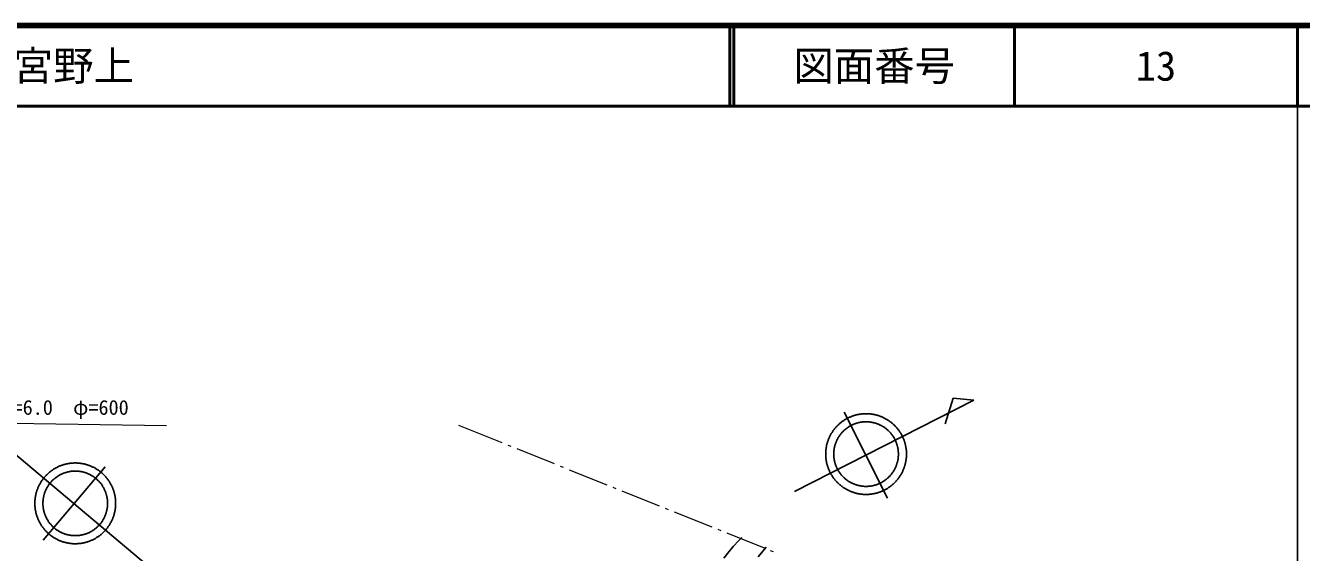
# Model space of a CAD drawing. Units: millimetres, scale not verified. Extents: x 40000 to 680000, y 20000 to 380000.
# Drawn here: x 421602 to 579500, y 314746 to 380000 of the extents above; entities that cross this region are included whole.
import ezdxf
from ezdxf.enums import TextEntityAlignment as Align

# ---------------------------------------------------------------- set-up
doc = ezdxf.new("R2010")
doc.units = ezdxf.units.MM
doc.header["$LTSCALE"] = 1000
for name, color, linetype, lineweight in [('M-BGD', 7, 'Continuous', 25), ('M-BGD-HTXT', 7, 'Continuous', 13), ('M-STR-HTXT', 7, 'Continuous', 13), ('M-TTL', 2, 'Continuous', 140), ('M-TTL-BAND', 7, 'Continuous', 25), ('M-TTL-LINE', 7, 'Continuous', 50)]:
    doc.layers.add(name, color=color, linetype=linetype, lineweight=lineweight)
doc.layers.add('M-TTL-TXT', color=7, linetype='Continuous')
doc.styles.add('ＭＳ ゴシック', font='')
doc.styles.get('ＭＳ ゴシック').set_extended_font_data('MS Gothic')

msp = doc.modelspace()

# ---------------------------------------------------------------- linework, layer by layer
at = {"layer": 'M-BGD'}
for p, q in [((516765, 322303), (538972, 333607)), ((536394, 333870), (535392, 330680)), ((538972, 333607), (536394, 333870)), ((522897, 332112), (528267, 321482)), ((420049, 327188), (439101, 311128)), ((431471, 325355), (423767, 316273))]:
    msp.add_line(p, q, dxfattribs=at)
for points in [[(530621, 326931), (530620, 327019), (530618, 327106), (530614, 327193), (530609, 327281), (530602, 327368), (530593, 327455), (530583, 327542), (530572, 327629), (530559, 327715), (530545, 327802), (530529, 327888), (530511, 327973), (530492, 328059), (530472, 328144), (530450, 328229), (530426, 328313), (530401, 328397), (530375, 328480), (530347, 328563), (530318, 328646), (530287, 328728), (530255, 328809), (530221, 328890), (530186, 328970), (530150, 329050), (530112, 329129), (530073, 329207), (530032, 329284), (529991, 329361), (529947, 329437), (529903, 329513), (529857, 329587), (529810, 329661), (529761, 329734), (529712, 329806), (529661, 329877), (529609, 329947), (529555, 330017), (529501, 330085), (529445, 330152), (529388, 330219), (529330, 330284), (529271, 330349), (529210, 330412), (529149, 330474), (529086, 330536), (529023, 330596), (528958, 330655), (528892, 330712), (528826, 330769), (528758, 330825), (528689, 330879), (528620, 330932), (528549, 330984), (528478, 331034), (528406, 331084), (528332, 331132), (528259, 331179), (528184, 331224), (528108, 331268), (528032, 331311), (527955, 331353), (527877, 331393), (527799, 331432), (527720, 331469), (527640, 331505), (527560, 331540), (527479, 331573), (527397, 331605), (527315, 331635), (527232, 331664), (527149, 331692), (527066, 331718), (526982, 331742), (526897, 331765), (526813, 331787), (526727, 331807), (526642, 331826), (526556, 331843), (526470, 331858), (526384, 331873), (526297, 331885), (526210, 331896), (526123, 331906), (526036, 331914), (525949, 331920), (525861, 331925), (525774, 331929), (525687, 331931), (525599, 331931), (525512, 331930), (525424, 331927), (525337, 331923), (525249, 331917), (525162, 331910), (525075, 331901), (524988, 331891), (524901, 331879), (524815, 331866), (524729, 331851), (524643, 331834), (524557, 331817), (524472, 331797), (524387, 331776), (524302, 331754), (524218, 331730), (524134, 331705), (524051, 331678), (523968, 331650), (523886, 331620), (523804, 331589), (523723, 331557), (523642, 331523), (523562, 331487), (523483, 331451), (523404, 331413), (523326, 331373), (523248, 331332), (523172, 331290), (523096, 331247), (523021, 331202), (522946, 331155), (522873, 331108), (522800, 331059), (522728, 331009), (522657, 330958), (522587, 330906), (522518, 330852), (522450, 330797), (522383, 330741), (522317, 330684), (522251, 330625), (522187, 330566), (522124, 330505), (522062, 330443), (522001, 330380), (521942, 330317), (521883, 330252), (521825, 330186), (521769, 330119), (521714, 330051), (521660, 329982), (521607, 329912), (521555, 329842), (521505, 329770), (521456, 329698), (521408, 329624), (521362, 329550), (521317, 329475), (521273, 329399), (521230, 329323), (521189, 329246), (521149, 329168), (521111, 329089), (521074, 329010), (521038, 328930), (521004, 328850), (520971, 328768), (520939, 328687), (520909, 328605), (520881, 328522), (520854, 328439), (520828, 328355), (520804, 328271), (520781, 328186), (520760, 328101), (520740, 328016), (520722, 327931), (520705, 327845), (520690, 327759), (520676, 327672), (520664, 327585), (520653, 327499), (520644, 327412), (520636, 327324), (520630, 327237), (520626, 327150), (520623, 327062), (520621, 326975), (520621, 326887), (520623, 326800), (520626, 326712), (520630, 326625), (520636, 326538), (520644, 326450), (520653, 326363), (520664, 326277), (520676, 326190), (520690, 326104), (520705, 326017), (520722, 325931), (520740, 325846), (520760, 325761), (520781, 325676), (520804, 325591), (520828, 325507), (520854, 325423), (520881, 325340), (520909, 325258), (520939, 325175), (520971, 325094), (521004, 325013), (521038, 324932), (521074, 324852), (521111, 324773), (521149, 324694), (521189, 324616), (521230, 324539), (521273, 324463), (521317, 324387), (521362, 324312), (521408, 324238), (521456, 324165), (521505, 324092), (521555, 324021), (521607, 323950), (521660, 323880), (521714, 323811), (521769, 323743), (521825, 323676), (521883, 323610), (521942, 323545), (522001, 323482), (522062, 323419), (522124, 323357), (522187, 323296), (522251, 323237), (522317, 323178), (522383, 323121), (522450, 323065), (522518, 323010), (522587, 322957), (522657, 322904), (522728, 322853), (522800, 322803), (522873, 322754), (522946, 322707), (523021, 322660), (523096, 322616), (523172, 322572), (523248, 322530), (523326, 322489), (523404, 322450), (523483, 322411), (523562, 322375), (523642, 322339), (523723, 322305), (523804, 322273), (523886, 322242), (523968, 322212), (524051, 322184), (524134, 322157), (524218, 322132), (524302, 322108), (524387, 322086), (524472, 322065), (524557, 322046), (524643, 322028), (524729, 322011), (524815, 321996), (524901, 321983), (524988, 321971), (525075, 321961), (525162, 321952), (525249, 321945), (525337, 321939), (525424, 321935), (525512, 321932), (525599, 321931), (525687, 321931), (525774, 321933), (525861, 321937), (525949, 321942), (526036, 321948), (526123, 321956), (526210, 321966), (526297, 321977), (526384, 321990), (526470, 322004), (526556, 322019), (526642, 322036), (526727, 322055), (526813, 322075), (526897, 322097), (526982, 322120), (527066, 322144), (527149, 322170), (527232, 322198), (527315, 322227), (527397, 322257), (527479, 322289), (527560, 322322), (527640, 322357), (527720, 322393), (527799, 322430), (527877, 322469), (527955, 322509), (528032, 322551), (528108, 322594), (528184, 322638), (528259, 322683), (528332, 322730), (528406, 322778), (528478, 322828), (528549, 322878), (528620, 322930), (528689, 322983), (528758, 323038), (528826, 323093), (528892, 323150), (528958, 323208), (529023, 323266), (529086, 323327), (529149, 323388), (529210, 323450), (529271, 323513), (529330, 323578), (529388, 323643), (529445, 323710), (529501, 323777), (529555, 323845), (529609, 323915), (529661, 323985), (529712, 324056), (529761, 324128), (529810, 324201), (529857, 324275), (529903, 324349), (529947, 324425), (529991, 324501), (530032, 324578), (530073, 324655), (530112, 324734), (530150, 324812), (530186, 324892), (530221, 324972), (530255, 325053), (530287, 325134), (530318, 325216), (530347, 325299), (530375, 325382), (530401, 325465), (530426, 325549), (530450, 325633), (530472, 325718), (530492, 325803), (530511, 325889), (530529, 325974), (530545, 326060), (530559, 326147), (530572, 326233), (530583, 326320), (530593, 326407), (530602, 326494), (530609, 326581), (530614, 326669), (530618, 326756), (530620, 326844)], [(529621, 326931), (529620, 327001), (529618, 327071), (529615, 327141), (529611, 327211), (529606, 327281), (529599, 327350), (529591, 327420), (529582, 327489), (529571, 327559), (529560, 327628), (529547, 327696), (529533, 327765), (529518, 327833), (529501, 327901), (529484, 327969), (529465, 328037), (529445, 328104), (529424, 328170), (529402, 328237), (529378, 328303), (529354, 328368), (529328, 328433), (529301, 328498), (529273, 328562), (529244, 328626), (529214, 328689), (529183, 328752), (529150, 328814), (529117, 328875), (529082, 328936), (529046, 328996), (529010, 329056), (528972, 329115), (528933, 329173), (528894, 329231), (528853, 329288), (528811, 329344), (528768, 329400), (528725, 329454), (528680, 329508), (528635, 329561), (528588, 329614), (528541, 329665), (528492, 329716), (528443, 329766), (528393, 329815), (528342, 329863), (528291, 329910), (528238, 329956), (528185, 330001), (528130, 330046), (528076, 330089), (528020, 330132), (527964, 330173), (527906, 330214), (527849, 330253), (527790, 330292), (527731, 330329), (527671, 330366), (527611, 330401), (527550, 330435), (527488, 330468), (527426, 330501), (527363, 330532), (527300, 330562), (527236, 330590), (527172, 330618), (527107, 330645), (527042, 330670), (526976, 330694), (526910, 330718), (526844, 330740), (526777, 330760), (526710, 330780), (526642, 330798), (526574, 330816), (526506, 330832), (526438, 330847), (526369, 330860), (526300, 330873), (526231, 330884), (526162, 330894), (526092, 330903), (526023, 330911), (525953, 330917), (525883, 330922), (525813, 330926), (525743, 330929), (525673, 330931), (525603, 330931), (525533, 330930), (525463, 330928), (525394, 330925), (525324, 330920), (525254, 330914), (525184, 330907), (525115, 330899), (525045, 330889), (524976, 330879), (524907, 330867), (524838, 330854), (524770, 330839), (524702, 330824), (524634, 330807), (524566, 330789), (524499, 330770), (524432, 330750), (524365, 330729), (524299, 330706), (524233, 330682), (524167, 330658), (524102, 330632), (524038, 330604), (523974, 330576), (523910, 330547), (523847, 330516), (523785, 330485), (523723, 330452), (523661, 330418), (523601, 330383), (523541, 330348), (523481, 330311), (523422, 330273), (523364, 330234), (523307, 330194), (523250, 330153), (523194, 330111), (523139, 330068), (523084, 330024), (523030, 329979), (522978, 329933), (522925, 329886), (522874, 329839), (522824, 329790), (522774, 329741), (522725, 329691), (522677, 329639), (522630, 329588), (522584, 329535), (522539, 329481), (522495, 329427), (522452, 329372), (522410, 329316), (522368, 329259), (522328, 329202), (522289, 329144), (522251, 329086), (522214, 329026), (522177, 328966), (522142, 328906), (522108, 328845), (522075, 328783), (522043, 328720), (522013, 328658), (521983, 328594), (521955, 328530), (521927, 328466), (521901, 328401), (521876, 328336), (521852, 328270), (521829, 328204), (521807, 328137), (521787, 328070), (521767, 328003), (521749, 327935), (521732, 327867), (521716, 327799), (521702, 327731), (521688, 327662), (521676, 327593), (521665, 327524), (521655, 327455), (521647, 327385), (521639, 327315), (521633, 327246), (521628, 327176), (521625, 327106), (521622, 327036), (521621, 326966), (521621, 326896), (521622, 326826), (521625, 326756), (521628, 326686), (521633, 326616), (521639, 326547), (521647, 326477), (521655, 326407), (521665, 326338), (521676, 326269), (521688, 326200), (521702, 326131), (521716, 326063), (521732, 325995), (521749, 325927), (521767, 325859), (521787, 325792), (521807, 325725), (521829, 325658), (521852, 325592), (521876, 325526), (521901, 325461), (521927, 325396), (521955, 325332), (521983, 325268), (522013, 325205), (522043, 325142), (522075, 325079), (522108, 325018), (522142, 324956), (522177, 324896), (522214, 324836), (522251, 324777), (522289, 324718), (522328, 324660), (522368, 324603), (522410, 324546), (522452, 324490), (522495, 324435), (522539, 324381), (522584, 324327), (522630, 324275), (522677, 324223), (522725, 324171), (522774, 324121), (522824, 324072), (522874, 324023), (522925, 323976), (522978, 323929), (523030, 323883), (523084, 323838), (523139, 323794), (523194, 323751), (523250, 323709), (523307, 323668), (523364, 323628), (523422, 323589), (523481, 323551), (523541, 323515), (523601, 323479), (523661, 323444), (523723, 323410), (523785, 323377), (523847, 323346), (523910, 323315), (523974, 323286), (524038, 323258), (524102, 323231), (524167, 323205), (524233, 323180), (524299, 323156), (524365, 323133), (524432, 323112), (524499, 323092), (524566, 323073), (524634, 323055), (524702, 323038), (524770, 323023), (524838, 323008), (524907, 322995), (524976, 322983), (525045, 322973), (525115, 322963), (525184, 322955), (525254, 322948), (525324, 322942), (525394, 322938), (525463, 322934), (525533, 322932), (525603, 322931), (525673, 322931), (525743, 322933), (525813, 322936), (525883, 322940), (525953, 322945), (526023, 322951), (526092, 322959), (526162, 322968), (526231, 322978), (526300, 322989), (526369, 323002), (526438, 323015), (526506, 323030), (526574, 323046), (526642, 323064), (526710, 323082), (526777, 323102), (526844, 323123), (526910, 323144), (526976, 323168), (527042, 323192), (527107, 323217), (527172, 323244), (527236, 323272), (527300, 323300), (527363, 323330), (527426, 323361), (527488, 323394), (527550, 323427), (527611, 323461), (527671, 323496), (527731, 323533), (527790, 323570), (527849, 323609), (527906, 323648), (527964, 323689), (528020, 323730), (528076, 323773), (528130, 323816), (528185, 323861), (528238, 323906), (528291, 323952), (528342, 323999), (528393, 324047), (528443, 324096), (528492, 324146), (528541, 324197), (528588, 324248), (528635, 324301), (528680, 324354), (528725, 324408), (528768, 324463), (528811, 324518), (528853, 324574), (528894, 324631), (528933, 324689), (528972, 324747), (529010, 324806), (529046, 324866), (529082, 324926), (529117, 324987), (529150, 325048), (529183, 325110), (529214, 325173), (529244, 325236), (529273, 325300), (529301, 325364), (529328, 325429), (529354, 325494), (529378, 325559), (529402, 325625), (529424, 325692), (529445, 325758), (529465, 325826), (529484, 325893), (529501, 325961), (529518, 326029), (529533, 326097), (529547, 326166), (529560, 326235), (529571, 326304), (529582, 326373), (529591, 326442), (529599, 326512), (529606, 326581), (529611, 326651), (529615, 326721), (529618, 326791), (529620, 326861)], [(432757, 320830), (432756, 320918), (432754, 321005), (432750, 321093), (432745, 321180), (432738, 321267), (432730, 321354), (432720, 321441), (432708, 321528), (432695, 321615), (432681, 321701), (432665, 321787), (432647, 321873), (432628, 321958), (432608, 322043), (432586, 322128), (432562, 322212), (432538, 322296), (432511, 322379), (432483, 322462), (432454, 322545), (432423, 322627), (432391, 322708), (432358, 322789), (432323, 322869), (432286, 322949), (432248, 323028), (432209, 323106), (432169, 323184), (432127, 323260), (432084, 323337), (432039, 323412), (431993, 323486), (431946, 323560), (431898, 323633), (431848, 323705), (431797, 323776), (431745, 323846), (431692, 323916), (431637, 323984), (431581, 324052), (431524, 324118), (431466, 324183), (431407, 324248), (431346, 324311), (431285, 324373), (431222, 324435), (431159, 324495), (431094, 324554), (431028, 324612), (430962, 324668), (430894, 324724), (430826, 324778), (430756, 324831), (430685, 324883), (430614, 324934), (430542, 324983), (430469, 325031), (430395, 325078), (430320, 325123), (430245, 325168), (430168, 325210), (430091, 325252), (430013, 325292), (429935, 325331), (429856, 325368), (429776, 325404), (429696, 325439), (429615, 325472), (429533, 325504), (429451, 325534), (429369, 325563), (429286, 325591), (429202, 325617), (429118, 325641), (429034, 325665), (428949, 325686), (428864, 325706), (428778, 325725), (428692, 325742), (428606, 325758), (428520, 325772), (428433, 325784), (428347, 325795), (428260, 325805), (428172, 325813), (428085, 325819), (427998, 325824), (427910, 325828), (427823, 325830), (427735, 325830), (427648, 325829), (427560, 325826), (427473, 325822), (427386, 325816), (427298, 325809), (427211, 325800), (427124, 325790), (427038, 325778), (426951, 325765), (426865, 325750), (426779, 325734), (426693, 325716), (426608, 325696), (426523, 325676), (426438, 325653), (426354, 325629), (426270, 325604), (426187, 325577), (426104, 325549), (426022, 325519), (425940, 325488), (425859, 325456), (425778, 325422), (425698, 325387), (425619, 325350), (425540, 325312), (425462, 325272), (425385, 325231), (425308, 325189), (425232, 325146), (425157, 325101), (425082, 325055), (425009, 325007), (424936, 324958), (424864, 324908), (424794, 324857), (424724, 324805), (424654, 324751), (424586, 324696), (424519, 324640), (424453, 324583), (424388, 324524), (424324, 324465), (424261, 324404), (424199, 324342), (424138, 324280), (424078, 324216), (424019, 324151), (423962, 324085), (423905, 324018), (423850, 323950), (423796, 323881), (423743, 323811), (423692, 323741), (423641, 323669), (423592, 323597), (423544, 323523), (423498, 323449), (423453, 323374), (423409, 323299), (423366, 323222), (423325, 323145), (423285, 323067), (423247, 322988), (423210, 322909), (423174, 322829), (423140, 322749), (423107, 322668), (423076, 322586), (423046, 322504), (423017, 322421), (422990, 322338), (422964, 322254), (422940, 322170), (422917, 322086), (422896, 322001), (422876, 321915), (422858, 321830), (422841, 321744), (422826, 321658), (422812, 321571), (422800, 321485), (422790, 321398), (422780, 321311), (422773, 321224), (422767, 321136), (422762, 321049), (422759, 320961), (422757, 320874), (422757, 320786), (422759, 320699), (422762, 320612), (422767, 320524), (422773, 320437), (422780, 320350), (422790, 320263), (422800, 320176), (422812, 320089), (422826, 320003), (422841, 319917), (422858, 319831), (422876, 319745), (422896, 319660), (422917, 319575), (422940, 319490), (422964, 319406), (422990, 319323), (423017, 319239), (423046, 319157), (423076, 319075), (423107, 318993), (423140, 318912), (423174, 318831), (423210, 318751), (423247, 318672), (423285, 318593), (423325, 318516), (423366, 318438), (423409, 318362), (423453, 318286), (423498, 318211), (423544, 318137), (423592, 318064), (423641, 317991), (423692, 317920), (423743, 317849), (423796, 317779), (423850, 317710), (423905, 317642), (423962, 317576), (424019, 317510), (424078, 317445), (424138, 317381), (424199, 317318), (424261, 317256), (424324, 317196), (424388, 317136), (424453, 317078), (424519, 317020), (424586, 316964), (424654, 316909), (424724, 316856), (424794, 316803), (424864, 316752), (424936, 316702), (425009, 316653), (425082, 316606), (425157, 316560), (425232, 316515), (425308, 316471), (425385, 316429), (425462, 316388), (425540, 316349), (425619, 316311), (425698, 316274), (425778, 316239), (425859, 316205), (425940, 316172), (426022, 316141), (426104, 316111), (426187, 316083), (426270, 316056), (426354, 316031), (426438, 316007), (426523, 315985), (426608, 315964), (426693, 315945), (426779, 315927), (426865, 315910), (426951, 315896), (427038, 315882), (427124, 315870), (427211, 315860), (427298, 315851), (427386, 315844), (427473, 315838), (427560, 315834), (427648, 315831), (427735, 315830), (427823, 315831), (427910, 315833), (427998, 315836), (428085, 315841), (428172, 315847), (428260, 315856), (428347, 315865), (428433, 315876), (428520, 315889), (428606, 315903), (428692, 315918), (428778, 315936), (428864, 315954), (428949, 315974), (429034, 315996), (429118, 316019), (429202, 316044), (429286, 316070), (429369, 316097), (429451, 316126), (429533, 316156), (429615, 316188), (429696, 316221), (429776, 316256), (429856, 316292), (429935, 316329), (430013, 316368), (430091, 316408), (430168, 316450), (430245, 316493), (430320, 316537), (430395, 316583), (430469, 316629), (430542, 316677), (430614, 316727), (430685, 316777), (430756, 316829), (430826, 316882), (430894, 316937), (430962, 316992), (431028, 317049), (431094, 317107), (431159, 317166), (431222, 317226), (431285, 317287), (431346, 317349), (431407, 317413), (431466, 317477), (431524, 317542), (431581, 317609), (431637, 317676), (431692, 317745), (431745, 317814), (431797, 317884), (431848, 317955), (431898, 318027), (431946, 318100), (431993, 318174), (432039, 318249), (432084, 318324), (432127, 318400), (432169, 318477), (432209, 318554), (432248, 318633), (432286, 318712), (432323, 318791), (432358, 318871), (432391, 318952), (432423, 319034), (432454, 319116), (432483, 319198), (432511, 319281), (432538, 319364), (432562, 319448), (432586, 319533), (432608, 319617), (432628, 319702), (432647, 319788), (432665, 319874), (432681, 319960), (432695, 320046), (432708, 320132), (432720, 320219), (432730, 320306), (432738, 320393), (432745, 320480), (432750, 320568), (432754, 320655), (432756, 320743)], [(431757, 320830), (431757, 320900), (431755, 320970), (431752, 321040), (431747, 321110), (431742, 321180), (431735, 321249), (431727, 321319), (431718, 321388), (431708, 321458), (431696, 321527), (431683, 321596), (431669, 321664), (431654, 321732), (431638, 321801), (431620, 321868), (431601, 321936), (431581, 322003), (431560, 322070), (431538, 322136), (431515, 322202), (431490, 322268), (431464, 322333), (431437, 322397), (431409, 322461), (431380, 322525), (431350, 322588), (431319, 322651), (431286, 322713), (431253, 322774), (431218, 322835), (431183, 322896), (431146, 322955), (431108, 323014), (431070, 323072), (431030, 323130), (430989, 323187), (430947, 323243), (430905, 323299), (430861, 323353), (430816, 323407), (430771, 323460), (430724, 323513), (430677, 323564), (430629, 323615), (430579, 323665), (430529, 323714), (430478, 323762), (430427, 323809), (430374, 323855), (430321, 323901), (430267, 323945), (430212, 323988), (430156, 324031), (430100, 324072), (430043, 324113), (429985, 324152), (429926, 324191), (429867, 324228), (429807, 324265), (429747, 324300), (429686, 324334), (429624, 324368), (429562, 324400), (429499, 324431), (429436, 324461), (429372, 324490), (429308, 324517), (429243, 324544), (429178, 324569), (429112, 324594), (429046, 324617), (428980, 324639), (428913, 324660), (428846, 324679), (428778, 324698), (428711, 324715), (428642, 324731), (428574, 324746), (428505, 324760), (428436, 324772), (428367, 324783), (428298, 324793), (428229, 324802), (428159, 324810), (428089, 324816), (428020, 324822), (427950, 324826), (427880, 324828), (427810, 324830), (427740, 324830), (427670, 324829), (427600, 324827), (427530, 324824), (427460, 324819), (427390, 324813), (427321, 324806), (427251, 324798), (427182, 324789), (427112, 324778), (427043, 324766), (426975, 324753), (426906, 324739), (426838, 324723), (426770, 324706), (426702, 324689), (426635, 324670), (426568, 324649), (426501, 324628), (426435, 324605), (426369, 324582), (426304, 324557), (426239, 324531), (426174, 324504), (426110, 324475), (426046, 324446), (425983, 324415), (425921, 324384), (425859, 324351), (425798, 324317), (425737, 324283), (425677, 324247), (425617, 324210), (425559, 324172), (425500, 324133), (425443, 324093), (425386, 324052), (425330, 324010), (425275, 323967), (425220, 323923), (425167, 323878), (425114, 323832), (425062, 323786), (425010, 323738), (424960, 323689), (424910, 323640), (424862, 323590), (424814, 323539), (424767, 323487), (424721, 323434), (424676, 323380), (424631, 323326), (424588, 323271), (424546, 323215), (424505, 323159), (424464, 323101), (424425, 323043), (424387, 322985), (424350, 322925), (424314, 322865), (424279, 322805), (424245, 322744), (424212, 322682), (424180, 322620), (424149, 322557), (424119, 322493), (424091, 322429), (424063, 322365), (424037, 322300), (424012, 322235), (423988, 322169), (423965, 322103), (423943, 322036), (423923, 321969), (423903, 321902), (423885, 321834), (423868, 321767), (423853, 321698), (423838, 321630), (423825, 321561), (423812, 321492), (423801, 321423), (423792, 321354), (423783, 321284), (423776, 321215), (423770, 321145), (423765, 321075), (423761, 321005), (423759, 320935), (423757, 320865), (423757, 320795), (423759, 320725), (423761, 320655), (423765, 320585), (423770, 320516), (423776, 320446), (423783, 320376), (423792, 320307), (423801, 320237), (423812, 320168), (423825, 320099), (423838, 320031), (423853, 319962), (423868, 319894), (423885, 319826), (423903, 319758), (423923, 319691), (423943, 319624), (423965, 319558), (423988, 319491), (424012, 319426), (424037, 319360), (424063, 319295), (424091, 319231), (424119, 319167), (424149, 319104), (424180, 319041), (424212, 318978), (424245, 318917), (424279, 318856), (424314, 318795), (424350, 318735), (424387, 318676), (424425, 318617), (424464, 318559), (424505, 318502), (424546, 318445), (424588, 318389), (424631, 318334), (424676, 318280), (424721, 318226), (424767, 318174), (424814, 318122), (424862, 318071), (424910, 318020), (424960, 317971), (425010, 317923), (425062, 317875), (425114, 317828), (425167, 317782), (425220, 317737), (425275, 317694), (425330, 317651), (425386, 317609), (425443, 317568), (425500, 317528), (425559, 317489), (425617, 317451), (425677, 317414), (425737, 317378), (425798, 317343), (425859, 317309), (425921, 317277), (425983, 317245), (426046, 317215), (426110, 317185), (426174, 317157), (426239, 317130), (426304, 317104), (426369, 317079), (426435, 317055), (426501, 317033), (426568, 317011), (426635, 316991), (426702, 316972), (426770, 316954), (426838, 316937), (426906, 316922), (426975, 316908), (427043, 316894), (427112, 316883), (427182, 316872), (427251, 316862), (427321, 316854), (427390, 316847), (427460, 316841), (427530, 316837), (427600, 316833), (427670, 316831), (427740, 316830), (427810, 316831), (427880, 316832), (427950, 316835), (428020, 316839), (428089, 316844), (428159, 316850), (428229, 316858), (428298, 316867), (428367, 316877), (428436, 316888), (428505, 316901), (428574, 316915), (428642, 316929), (428711, 316945), (428778, 316963), (428846, 316981), (428913, 317001), (428980, 317022), (429046, 317044), (429112, 317067), (429178, 317091), (429243, 317117), (429308, 317143), (429372, 317171), (429436, 317200), (429499, 317230), (429562, 317261), (429624, 317293), (429686, 317326), (429747, 317360), (429807, 317396), (429867, 317432), (429926, 317470), (429985, 317508), (430043, 317547), (430100, 317588), (430156, 317629), (430212, 317672), (430267, 317715), (430321, 317760), (430374, 317805), (430427, 317851), (430478, 317899), (430529, 317947), (430579, 317996), (430629, 318045), (430677, 318096), (430724, 318148), (430771, 318200), (430816, 318253), (430861, 318307), (430905, 318362), (430947, 318417), (430989, 318473), (431030, 318530), (431070, 318588), (431108, 318646), (431146, 318705), (431183, 318765), (431218, 318825), (431253, 318886), (431286, 318948), (431319, 319010), (431350, 319072), (431380, 319135), (431409, 319199), (431437, 319263), (431464, 319328), (431490, 319393), (431515, 319458), (431538, 319524), (431560, 319591), (431581, 319658), (431601, 319725), (431620, 319792), (431638, 319860), (431654, 319928), (431669, 319996), (431683, 320065), (431696, 320134), (431708, 320203), (431718, 320272), (431727, 320341), (431735, 320411), (431742, 320481), (431747, 320550), (431752, 320620), (431755, 320690), (431757, 320760)]]:
    msp.add_lwpolyline(points, close=True, dxfattribs=at)
for points in [[(508026, 314043), (508621, 314846), (509187, 315497), (509893, 316235), (510228, 316583)], [(512247, 314220), (512843, 314914), (513276, 315398)]]:
    msp.add_lwpolyline(points, dxfattribs=at)
at = {"layer": 'M-BGD-HTXT'}
for p, q in [((475201, 330499), (480543, 328354)), ((481286, 328056), (481657, 327907)), ((482399, 327608), (487039, 325745)), ((487782, 325447), (488153, 325298)), ((488895, 325000), (493535, 323136)), ((494277, 322838), (494648, 322689)), ((495391, 322391), (500031, 320528)), ((500773, 320229), (501144, 320080)), ((501887, 319782), (506526, 317919)), ((507269, 317621), (507640, 317472)), ((508382, 317173), (513022, 315310)), ((513764, 315012), (514136, 314863))]:
    msp.add_line(p, q, dxfattribs=at)
at = {"layer": 'M-STR-HTXT'}
msp.add_lwpolyline([(439037, 330447), (400698, 331004), (371314, 303923)], dxfattribs=at)
at = {"layer": 'M-TTL'}
msp.add_line((680000, 380000), (40000, 380000), dxfattribs=at)
at = {"layer": 'M-TTL-BAND'}
msp.add_line((579000, 20000), (579000, 370000), dxfattribs=at)
at = {"layer": 'M-TTL-LINE'}
for p, q in [((508747, 380000), (508747, 370000)), ((509247, 380000), (509247, 370000)), ((543997, 380000), (543997, 370000)), ((579000, 380000), (579000, 370000)), ((40000, 370000), (680000, 370000))]:
    msp.add_line(p, q, dxfattribs=at)

# ---------------------------------------------------------------- texts
at = {"layer": 'M-STR-HTXT', "style": 'ＭＳ ゴシック'}
msp.add_text('ヒューム管\u3000L=6.0\u3000φ=600', height=1833, dxfattribs=at).set_placement((419063, 331244), align=Align.BOTTOM_CENTER)
at = {"layer": 'M-TTL-TXT', "style": 'ＭＳ ゴシック'}
msp.add_text('山口市宮野上', height=3666, dxfattribs=at).set_placement((405024, 375000), align=Align.MIDDLE_LEFT)
for s, p in [('図面番号', (526622, 375000)), ('13', (561497, 375000))]:
    msp.add_text(s, height=3666, dxfattribs=at).set_placement(p, align=Align.MIDDLE_CENTER)

doc.saveas('drawing.dxf')
